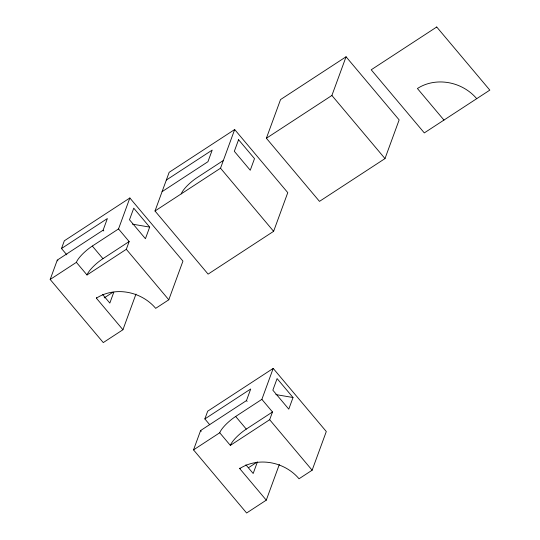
<?xml version="1.0" encoding="UTF-8"?>
<svg xmlns="http://www.w3.org/2000/svg" width="540" height="540" viewBox="0 0 540 540"><rect width="100%" height="100%" fill="white"/><g stroke="black" fill="none" stroke-linecap="round" stroke-linejoin="round"><path stroke-width="0.81" d="M135.979 294.077L122.931 329.744L103.275 342.583L50.18 279.464L57.26 260.118L103.12 230.168L107.366 218.558L61.506 248.515L66.818 254.826M61.506 248.515L64.341 240.779L129.857 197.984L182.945 261.103L168.791 299.788L155.689 308.347A42.755 37.463 20.1 0 0 96.383 298.181L96.559 297.702M50.18 279.464L76.39 262.346A17.105 4.509 -40.1 0 1 92.327 246.051L118.53 228.933L129.857 197.984M76.39 262.346L87.008 274.968L126.32 249.298L129.148 241.556L118.53 228.933M113.812 292.187L109.829 303.068L102.533 294.394M155.007 210.998L169.162 172.314L234.677 129.526L287.773 192.638L273.618 231.323L208.103 274.118L155.007 210.998L220.523 168.21L234.677 129.526M149.675 227.104L145.429 238.707L129.499 219.773L133.751 208.17L149.675 227.104L132.496 224.161M266.382 138.254L280.543 99.569L346.059 56.781L399.148 119.9L384.993 158.585L319.478 201.373L266.382 138.254L331.898 95.465L346.059 56.781M279.329 464.501L266.274 500.162L246.618 513L193.529 449.881L200.61 430.542L246.47 400.586L250.715 388.982L204.856 418.932L209.722 424.717M204.856 418.932L207.684 411.197L273.2 368.408L326.295 431.527L312.134 470.212L299.032 478.771A42.755 37.463 20.1 0 0 239.726 468.605L239.909 468.119M193.529 449.881L219.733 432.763A17.105 4.509 -40.1 0 1 235.669 416.468L261.873 399.357L273.2 368.408M219.733 432.763L230.351 445.392L269.663 419.715L272.498 411.98L261.873 399.357M293.024 397.521L288.779 409.131L272.849 390.19L277.094 378.587L293.024 397.521L275.846 394.578M166.334 180.05L212.193 150.093L207.947 161.703L162.088 191.653M223.357 160.468L197.147 177.586A17.105 4.509 -40.1 0 0 181.217 193.88M87.008 274.968A17.105 4.509 -40.1 0 1 102.944 258.674L129.148 241.556M104.254 297.884L112.853 292.268M230.351 445.392A17.105 4.509 -40.1 0 1 246.287 429.098L272.498 411.98M248.825 467.498L257.425 461.882L253.179 473.492L245.882 464.812M443.954 120.069L417.413 88.513A42.755 37.463 20.1 0 1 476.712 98.678M331.898 95.465L384.993 158.585M220.523 168.21L273.618 231.323M126.32 249.298L168.791 299.788M269.663 419.715L312.134 470.212M103.12 230.168L103.788 230.951M246.47 400.586L247.131 401.375M92.327 246.051L102.944 258.674M235.669 416.468L246.287 429.098M96.383 298.181L122.931 329.744M239.726 468.605L266.274 500.162M57.26 260.118L57.922 260.908M200.61 430.542L201.272 431.325M238.572 139.705L234.326 151.308L250.256 170.242L254.502 158.639L238.572 139.705M436.725 27L371.21 69.788L424.305 132.907L489.821 90.119L436.725 27"/></g></svg>
